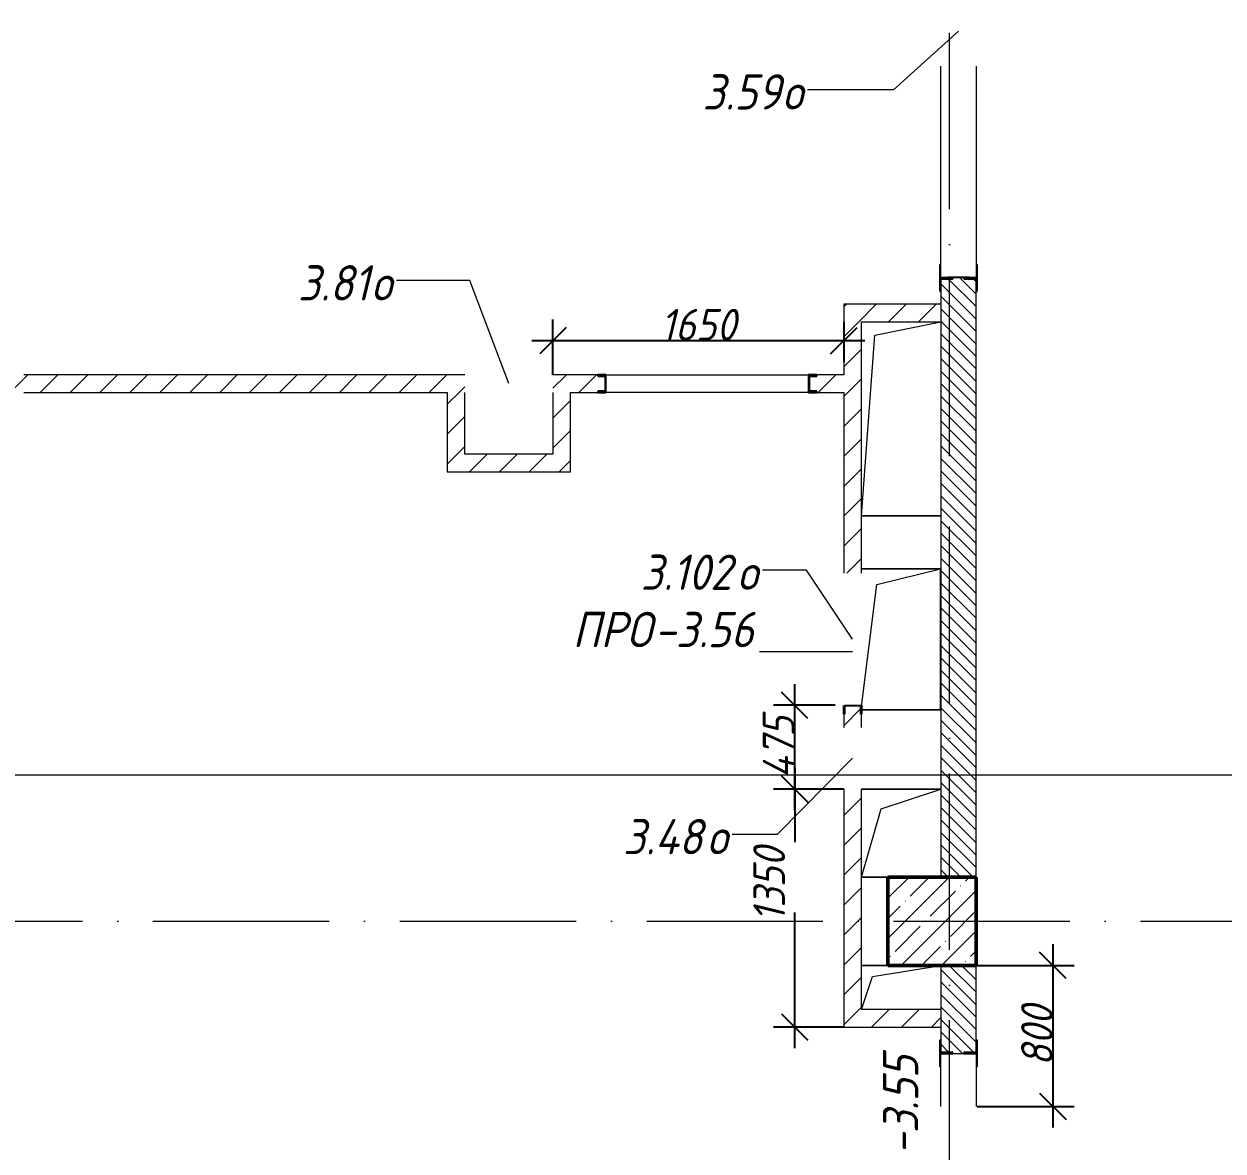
# Model space of a CAD drawing. Header units: millimetres. Extents: x -537608 to 253996, y -217170 to 186033.
# Drawn here: x -178485 to -171684, y 108362 to 114755 of the extents above; entities that cross this region are included whole.
import ezdxf

# ---------------------------------------------------------------- set-up
doc = ezdxf.new("R2010")
doc.units = ezdxf.units.MM
doc.linetypes.add('50_200_ШТРИХ_1Т_ш5_п1_п1_', pattern=[1400, 1000, -200, 0, -200])
for name, color, linetype, lineweight in [('A-____-____-DIMS', 7, 'Continuous', 9), ('A-FLOR-____-OTLN', 7, 'Continuous', 9), ('A-GENM-____-IDEN', 7, 'Continuous', 9), ('A-GENM-____-MCUT', 7, 'Continuous', 25), ('A-GENM-____-OTLN', 7, 'Continuous', 9), ('A-GENM-____-OTLN-1', 7, 'Continuous', 25), ('A-GLAZ-____-IDEN', 7, 'Continuous', 9), ('A-WALL-____-MCUT-3', 7, 'Continuous', 9), ('A-WALL-____-PATT-1', 7, 'Continuous', 9), ('A-WALL-FNSH-MCUT-1', 7, 'Continuous', 9), ('I-WALL-____-OTLN', 7, 'Continuous', 9), ('S-COLS-____-MCUT', 7, 'Continuous', 50), ('S-COLS-____-OTLN', 7, 'Continuous', 9), ('S-GRID-____-OTLN-1', 7, '50_200_ШТРИХ_1Т_ш5_п1_п1_', 9)]:
    doc.layers.add(name, color=color, linetype=linetype, lineweight=lineweight)
doc.layers.add('G-____-____-SYMB-1', color=9, linetype='Continuous', lineweight=9, true_color=0x808080)
doc.styles.add('ISOCPEUR_I_10', font='isocpeui.ttf', dxfattribs={"width": 0.9, "height": 180})
doc.styles.add('ISOCPEUR_I_9', font='isocpeui.ttf', dxfattribs={"width": 0.9, "height": 250})
doc.dimstyles.new('ISO-1_8_0_9К_СРЕДНИЙ_Кладочные_4', dxfattribs={"dimscale": 304.8, "dimtxt": 179.276612, "dimasz": 0.492126, "dimexe": 0.393701, "dimexo": 0, "dimgap": 0, "dimtad": 1, "dimdec": 3, "dimrnd": 0.001, "dimdsep": 46, "dimtxsty": 'ISOCPEUR_I_10', "dimblk1": 'OBLIQUE', "dimblk2": 'OBLIQUE', "dimsah": 1, "dimcen": 0.09, "dimdle": 0.393701, "dimazin": 0, "dimtfac": 1, "dimtdec": 4, "dimtix": 1, "dimtmove": 1, "dimatfit": 3, "dimfxl": 1, "dimtvp": 1, "dimtolj": 1, "dimtzin": 0, "dimarcsym": 2})
doc.dimstyles.new('ISO-1_8_0_9К_СРЕДНИЙ_Кладочные_5', dxfattribs={"dimscale": 304.8, "dimtxt": 179.276612, "dimasz": 0.492126, "dimexe": 0.393701, "dimexo": 0, "dimgap": 0, "dimtad": 1, "dimdec": 3, "dimrnd": 0.001, "dimdsep": 46, "dimtxsty": 'ISOCPEUR_I_10', "dimblk1": 'OBLIQUE', "dimblk2": 'OBLIQUE', "dimsah": 1, "dimcen": 0.09, "dimdle": 0.393701, "dimazin": 0, "dimtfac": 1, "dimtdec": 4, "dimtix": 1, "dimtmove": 2, "dimatfit": 3, "dimfxl": 1, "dimtvp": 1, "dimtolj": 1, "dimtzin": 0, "dimarcsym": 2})
pattern_1 = [(45, (-178684.97, 83184.24), (-84.8528, 84.8528), [])]
pattern_2 = [(135, (-178684.97, 83184.237), (-35.35534, -35.35534), [])]

# ---------------------------------------------------------------- blocks, each defined once
blk = doc.blocks.new('BSC_Колонна _Прямоугольная - 500х500-V44-АР1_План отверстий 3 этажа в осях 1-64_А-ГГ')
at = {"layer": 'S-COLS-____-OTLN'}
h = blk.add_hatch(dxfattribs=at)
h.set_pattern_fill('FP_81', color=256, style=0, pattern_type=2)
h.set_pattern_definition([(45, (-5350, -26481.04), (-114.0493, 114.0493), []), (45, (-5235.95, -26481.04), (-114.0493, 114.0493), [201.613, -40.323, 3.353, -36.97])])
h.paths.add_polyline_path([(-250, -250), (250, -250), (250, 250), (-250, 250)], flags=0)
at = {"layer": 'S-COLS-____-MCUT'}
for p, q in [((250, 250), (-250, 250)), ((-250, 250), (-250, -250)), ((250, -250), (250, 250)), ((-250, -250), (250, -250))]:
    blk.add_line(p, q, dxfattribs=at)
blk = doc.blocks.new('154_Стойка_СКБ_Швеллер - СМ-2180_100-28318692-АР1_План отверстий 3 этажа в осях 1-64_А-ГГ')
at = {"layer": 'A-GENM-____-MCUT'}
for p, q in [((171, 50), (125, 50)), ((125, 50), (125, -50)), ((129.5, 42.4), (171, 42.4)), ((129.5, -42.4), (129.5, 42.4)), ((171, 42.4), (171, 50)), ((125, -50), (171, -50)), ((171, -42.4), (129.5, -42.4)), ((171, -50), (171, -42.4))]:
    blk.add_line(p, q, dxfattribs=at)
blk = doc.blocks.new('154_Стойка_СКБ_Уголок - СМ-2180_200-28268025-АР1_План отверстий 3 этажа в осях 1-64_А-ГГ')
at = {"layer": 'A-GENM-____-MCUT'}
for p, q in [((125, 156), (125, 81)), ((200, 156), (125, 156)), ((131, 81), (131, 150)), ((131, 150), (200, 150)), ((200, 150), (200, 156)), ((125, 81), (131, 81)), ((131, 19), (125, 19)), ((125, 19), (125, -56)), ((131, -50), (131, 19)), ((125, -56), (200, -56)), ((200, -50), (131, -50)), ((200, -56), (200, -50))]:
    blk.add_line(p, q, dxfattribs=at)
blk = doc.blocks.new('Стойка_Влож_Уголок_Опорный - Уголок-28213941-АР1_План отверстий 3 этажа в осях 1-64_А-ГГ')
at = {"layer": 'A-GENM-____-OTLN'}
for p, q in [((-212, -6), (-212, 0)), ((0, 0), (0, -6)), ((-212, -75), (-212, -6)), ((-212, -6), (-206, -6)), ((-6, -6), (0, -6)), ((0, -6), (0, -75)), ((-212, -75), (-206, -75)), ((-6, -75), (0, -75))]:
    blk.add_line(p, q, dxfattribs=at)
blk = doc.blocks.new('154_Стойка_СКБ_Уголок - СМ-2480_200-28346303-АР1_План отверстий 3 этажа в осях 1-64_А-ГГ')
at = {"layer": 'A-GENM-____-MCUT'}
for p, q in [((125, 156), (125, 81)), ((200, 156), (125, 156)), ((131, 81), (131, 150)), ((131, 150), (200, 150)), ((200, 150), (200, 156)), ((125, 81), (131, 81)), ((131, 19), (125, 19)), ((125, 19), (125, -56)), ((131, -50), (131, 19)), ((125, -56), (200, -56)), ((200, -50), (131, -50)), ((200, -56), (200, -50))]:
    blk.add_line(p, q, dxfattribs=at)
blk = doc.blocks.new('Стойка_Влож_Полоса боковая - Полоса-28213942-АР1_План отверстий 3 этажа в осях 1-64_А-ГГ')
at = {"layer": 'A-GENM-____-OTLN'}
for p, q in [((-5, 60), (0, 60)), ((-5, -60), (-5, 60)), ((0, 31), (0, -31)), ((0, -60), (-5, -60))]:
    blk.add_line(p, q, dxfattribs=at)
blk = doc.blocks.new('154_Фахверк_СКБ_Швеллер - Тип_100_3960-V166-АР1_План отверстий 3 этажа в осях 1-64_А-ГГ')
at = {"layer": 'A-GENM-____-MCUT'}
for p, q in [((125, 50), (175, 50)), ((128, 47), (128, -47)), ((175, 47), (128, 47)), ((175, 50), (175, 47)), ((175, -50), (125, -50)), ((128, -47), (175, -47)), ((175, -47), (175, -50))]:
    blk.add_line(p, q, dxfattribs=at)
blk = doc.blocks.new('AR_Отверстие прямоугольное _в плите_ - AR_Отверстие прямоугольное _в плите_-30552862-АР1_План отверстий 3 этажа в осях 1-64_А-ГГ')
at = {"layer": 'A-GENM-____-OTLN'}
for p, q in [((225, 400), (-222.7, 400)), ((-135, 310), (225, 400)), ((225, -400), (225, 400)), ((-222.7, -382), (-135, 310)), ((-222.7, -400), (225, -400))]:
    blk.add_line(p, q, dxfattribs=at)
blk = doc.blocks.new('AR_Отверстие прямоугольное _в плите_ - AR_Отверстие прямоугольное _в плите_-V201-АР1_План отверстий 3 этажа в осях 1-64_А-ГГ')
at = {"layer": 'A-GENM-____-OTLN'}
for p, q in [((-75, 125), (-225, 125)), ((-162.5, 62.5), (225, 125)), ((-225, -125), (-162.5, 62.5))]:
    blk.add_line(p, q, dxfattribs=at)
blk = doc.blocks.new('AR_Отверстие прямоугольное _в плите_ - AR_Отверстие прямоугольное _в плите_-30552917-АР1_План отверстий 3 этажа в осях 1-64_А-ГГ')
at = {"layer": 'A-GENM-____-OTLN'}
for p, q in [((-150, 475), (225, 550)), ((-225, -550), (-150, 475)), ((-225, -550), (225, -550))]:
    blk.add_line(p, q, dxfattribs=at)
blk = doc.blocks.new('AR_Отверстие прямоугольное _в плите_ - AR_Отверстие прямоугольное _в плите_-30459894-АР1_План отверстий 3 этажа в осях 1-64_А-ГГ')
at = {"layer": 'A-GENM-____-OTLN'}
for p, q in [((225, 250), (-225, 250)), ((-112.5, 137.5), (225, 250)), ((-225, -250), (-112.5, 137.5)), ((-225, -250), (-75, -250))]:
    blk.add_line(p, q, dxfattribs=at)
blk = doc.blocks.new('_Oblique')
at = {"color": 0, "linetype": 'ByBlock', "lineweight": -2}
blk.add_line((-0.5, -0.5), (0.5, 0.5), dxfattribs=at)
blk = doc.blocks.new('*D1271')
at = {"layer": 'A-____-____-DIMS', "color": 0, "lineweight": -2, "transparency": 16777216}
for p, q in [((-175485, 112765.3), (-175485, 113079.3)), ((-173835, 113065.4), (-173835, 112839.3)), ((-175605, 112959.3), (-173715, 112959.3))]:
    blk.add_line(p, q, dxfattribs=at)
at = {"layer": 'Defpoints', "color": 0, "transparency": 16777216}
for p in [(-173835, 113065.4), (-173835, 112959.3), (-175485, 112765.3)]:
    blk.add_point(p, dxfattribs=at)
at = {"layer": 'A-____-____-DIMS', "color": 0, "lineweight": -2, "transparency": 16777216, "xscale": 150, "yscale": 150, "zscale": 150, "rotation": 180}
blk.add_blockref('_Oblique', (-175485, 112959.3), dxfattribs=at)
at = {"layer": 'A-____-____-DIMS', "color": 0, "lineweight": -2, "transparency": 16777216, "xscale": 150, "yscale": 150, "zscale": 150}
blk.add_blockref('_Oblique', (-173835, 112959.3), dxfattribs=at)
at = {"layer": 'A-____-____-DIMS', "color": 0, "transparency": 16777216, "insert": (-174660, 113049.3), "char_height": 180, "width": 504.733, "attachment_point": 5, "style": 'ISOCPEUR_I_10'}
blk.add_mtext('\\A1;1650', dxfattribs=at)
blk = doc.blocks.new('*D1272')
at = {"layer": 'A-____-____-DIMS', "color": 0, "lineweight": -2, "transparency": 16777216}
for p, q in [((-174113.4, 110535.3), (-174113.4, 110113.3)), ((-173835, 110415.3), (-174233.4, 110415.3)), ((-174113.4, 108945.3), (-174113.4, 109715.3)), ((-173835, 109065.3), (-174233.4, 109065.3))]:
    blk.add_line(p, q, dxfattribs=at)
at = {"layer": 'Defpoints', "color": 0, "transparency": 16777216}
for p in [(-174113.4, 110415.3), (-173835, 110415.3), (-173835, 109065.3)]:
    blk.add_point(p, dxfattribs=at)
at = {"layer": 'A-____-____-DIMS', "color": 0, "lineweight": -2, "transparency": 16777216, "xscale": 150, "yscale": 150, "zscale": 150}
for p, rotation in [((-174113.4, 110415.3), 90), ((-174113.4, 109065.3), 270)]:
    blk.add_blockref('_Oblique', p, dxfattribs=dict(at, rotation=rotation))
at = {"layer": 'A-____-____-DIMS', "color": 0, "transparency": 16777216, "insert": (-174348.6, 109661.9), "char_height": 180, "width": 504.733, "attachment_point": 1, "rotation": 90, "line_spacing_factor": 1.149209, "style": 'ISOCPEUR_I_10'}
blk.add_mtext('\\A1;1350', dxfattribs=at)
blk = doc.blocks.new('*D1273')
at = {"layer": 'A-____-____-DIMS', "color": 0, "lineweight": -2, "transparency": 16777216}
for p, q in [((-174113.4, 110295.3), (-174113.4, 111010.3)), ((-173885, 110890.3), (-174233.4, 110890.3)), ((-173835, 110415.3), (-174233.4, 110415.3))]:
    blk.add_line(p, q, dxfattribs=at)
at = {"layer": 'Defpoints', "color": 0, "transparency": 16777216}
for p in [(-174113.4, 110890.3), (-173885, 110890.3), (-173835, 110415.3)]:
    blk.add_point(p, dxfattribs=at)
at = {"layer": 'A-____-____-DIMS', "color": 0, "lineweight": -2, "transparency": 16777216, "xscale": 150, "yscale": 150, "zscale": 150}
for p, rotation in [((-174113.4, 110890.3), 90), ((-174113.4, 110415.3), 270)]:
    blk.add_blockref('_Oblique', p, dxfattribs=dict(at, rotation=rotation))
at = {"layer": 'A-____-____-DIMS', "color": 0, "transparency": 16777216, "insert": (-174204.6, 110652.8), "char_height": 180, "width": 426.127, "attachment_point": 5, "rotation": 90, "style": 'ISOCPEUR_I_10'}
blk.add_mtext('\\A1;475', dxfattribs=at)
blk = doc.blocks.new('*D1274')
at = {"layer": 'A-____-____-DIMS', "color": 0, "lineweight": -2, "transparency": 16777216}
for p, q in [((-172649.4, 109535.3), (-172649.4, 108495.3)), ((-173085, 109415.3), (-172529.4, 109415.3)), ((-173079, 108615.3), (-172529.4, 108615.3))]:
    blk.add_line(p, q, dxfattribs=at)
at = {"layer": 'Defpoints', "color": 0, "transparency": 16777216}
for p in [(-173085, 109415.3), (-173079, 108615.3), (-172649.4, 108615.3)]:
    blk.add_point(p, dxfattribs=at)
at = {"layer": 'A-____-____-DIMS', "color": 0, "lineweight": -2, "transparency": 16777216, "xscale": 150, "yscale": 150, "zscale": 150}
for p, rotation in [((-172649.4, 109415.3), 90), ((-172649.4, 108615.3), 270)]:
    blk.add_blockref('_Oblique', p, dxfattribs=dict(at, rotation=rotation))
at = {"layer": 'A-____-____-DIMS', "color": 0, "transparency": 16777216, "insert": (-172739.4, 109015.3), "char_height": 180, "width": 409.578, "attachment_point": 5, "rotation": 90, "style": 'ISOCPEUR_I_10'}
blk.add_mtext('\\A1;800', dxfattribs=at)

msp = doc.modelspace()

# ---------------------------------------------------------------- hatches: boundary and pattern name
at = {"layer": 'A-WALL-____-PATT-1'}
h = msp.add_hatch(dxfattribs=at)
h.set_pattern_fill('FP_6', color=256, style=0, pattern_type=2)
h.set_pattern_definition(pattern_2)
h.paths.add_polyline_path([(-173084.9702, 109915.2788), (-173084.9702, 113309.2788), (-173153.9702, 113309.2788), (-173153.9702, 113315.2788), (-173215.9702, 113315.2788), (-173215.9702, 113309.2788), (-173284.9702, 113309.2788), (-173284.9702, 109915.2788)], flags=0)
h.paths.add_polyline_path([(-173153.9702, 115015.2788), (-173153.9702, 115021.2788), (-173084.9702, 115021.2788), (-173084.9702, 115415.2788), (-173284.9702, 115415.2788), (-173284.9702, 115021.2788), (-173215.9702, 115021.2788), (-173215.9702, 115015.2788)], flags=0)
h = msp.add_hatch(dxfattribs=at)
h.set_pattern_fill('FP_4', color=256, style=0, pattern_type=2)
h.set_pattern_definition(pattern_1)
h.paths.add_polyline_path([(-173284.9702, 113065.2788), (-173284.9702, 113165.2788), (-173834.9702, 113165.2788), (-173834.9702, 113065.2788), (-173396.2542, 113065.2788)], flags=0)
h = msp.add_hatch(dxfattribs=at)
h.set_pattern_fill('FP_4', color=256, style=0, pattern_type=2)
h.set_pattern_definition(pattern_1)
h.paths.add_polyline_path([(-173834.9702, 109165.2788), (-173734.9702, 109165.2788), (-173734.9702, 110415.2788), (-173834.9702, 110415.2788)], flags=0)
h.paths.add_polyline_path([(-173831.9702, 110765.2788), (-173734.9702, 110765.2788), (-173734.9702, 110840.2788), (-173737.9702, 110840.2788), (-173737.9702, 110887.2788), (-173831.9702, 110887.2788), (-173832.0716, 110840.2788), (-173834.9702, 110840.2788), (-173834.9702, 110765.2788)], flags=0)
h.paths.add_polyline_path([(-173734.9702, 111640.2788), (-173734.9702, 113065.2788), (-173834.9702, 113065.2788), (-173834.9702, 111640.2788)], flags=0)
h = msp.add_hatch(dxfattribs=at)
h.set_pattern_fill('FP_4', color=256, style=0, pattern_type=2)
h.set_pattern_definition(pattern_1)
h.paths.add_polyline_path([(-173834.9702, 112665.2788), (-173834.9702, 112765.2788), (-173988.9702, 112765.2788), (-173988.9702, 112757.6788), (-174030.4702, 112757.6788), (-174030.4702, 112672.8788), (-173988.9702, 112672.8788), (-173988.9702, 112665.2788), (-173975.7597, 112665.2788)], flags=0)
h.paths.add_polyline_path([(-175230.9702, 112665.2788), (-175230.9702, 112672.8788), (-175189.4702, 112672.8788), (-175189.4702, 112757.6788), (-175230.9702, 112757.6788), (-175230.9702, 112765.2788), (-175484.9702, 112765.2788), (-175484.9702, 112665.2788), (-175384.9702, 112665.2788)], flags=0)
h.paths.add_polyline_path([(-175984.9702, 112665.2788), (-175984.9702, 112765.2788), (-178484.9702, 112765.2788), (-178484.9702, 112665.2788), (-176084.9702, 112665.2788)], flags=0)
h.paths.add_polyline_path([(-178534.9702, 112665.2788), (-178534.9702, 112668.2788), (-178487.9702, 112668.2788), (-178487.9702, 112762.2788), (-178534.9702, 112762.2788), (-178534.9702, 112765.2788), (-180884.9702, 112765.2788), (-180884.9702, 112665.2788), (-178698.6471, 112665.2788)], flags=0)
h = msp.add_hatch(dxfattribs=at)
h.set_pattern_fill('FP_4', color=256, style=0, pattern_type=2)
h.set_pattern_definition(pattern_1)
h.paths.add_polyline_path([(-175984.9702, 112215.2788), (-175984.9702, 112665.2788), (-176084.9702, 112665.2788), (-176084.9702, 112215.2788)], flags=0)
h = msp.add_hatch(dxfattribs=at)
h.set_pattern_fill('FP_4', color=256, style=0, pattern_type=2)
h.set_pattern_definition(pattern_1)
h.paths.add_polyline_path([(-175384.9702, 112215.2788), (-175384.9702, 112665.2788), (-175484.9702, 112665.2788), (-175484.9702, 112215.2788)], flags=0)
h = msp.add_hatch(dxfattribs=at)
h.set_pattern_fill('FP_4', color=256, style=0, pattern_type=2)
h.set_pattern_definition(pattern_1)
h.paths.add_polyline_path([(-175484.9702, 112215.2788), (-175484.9702, 112315.2788), (-175984.9702, 112315.2788), (-175984.9702, 112215.2788)], flags=0)
h = msp.add_hatch(dxfattribs=at)
h.set_pattern_fill('FP_6', color=256, style=0, pattern_type=2)
h.set_pattern_definition(pattern_2)
h.paths.add_polyline_path([(-173284.9702, 106915.2788), (-173084.9702, 106915.2788), (-173084.9702, 107759.2788), (-173153.9702, 107759.2788), (-173153.9702, 107765.2788), (-173215.9702, 107765.2788), (-173215.9702, 107759.2788), (-173284.9702, 107759.2788), (-173284.9702, 107065.2788)], flags=0)
h.paths.add_polyline_path([(-173153.9702, 108915.2788), (-173153.9702, 108921.2788), (-173084.9702, 108921.2788), (-173084.9702, 109415.2788), (-173284.9702, 109415.2788), (-173284.9702, 108921.2788), (-173215.9702, 108921.2788), (-173215.9702, 108915.2788)], flags=0)
h = msp.add_hatch(dxfattribs=at)
h.set_pattern_fill('FP_4', color=256, style=0, pattern_type=2)
h.set_pattern_definition(pattern_1)
h.paths.add_polyline_path([(-173284.9702, 109065.2788), (-173284.9702, 109165.2788), (-173834.9702, 109165.2788), (-173834.9702, 109065.2788), (-173396.2542, 109065.2788)], flags=0)

# ---------------------------------------------------------------- linework, layer by layer
at = {"layer": 'A-FLOR-____-OTLN'}
for p, q in [((-173284.9702, 111965.2788), (-173734.9702, 111965.2788)), ((-173734.9702, 111665.2788), (-173287.2476, 111665.2788)), ((-173287.2476, 111665.2788), (-173287.2476, 110865.2788)), ((-173287.2476, 110865.2788), (-173734.9702, 110865.2788)), ((-173734.9702, 110415.2788), (-173284.9702, 110415.2788)), ((-173584.9702, 109915.2788), (-173734.9702, 109915.2788)), ((-173734.9702, 109415.2788), (-173584.9702, 109415.2788))]:
    msp.add_line(p, q, dxfattribs=at)
at = {"layer": 'A-GENM-____-IDEN'}
msp.add_line((-173784.9702, 111193.0596), (-174313.9916, 111193.0596), dxfattribs=at)
at = {"layer": 'A-GLAZ-____-IDEN'}
for p, q in [((-173184.9702, 114715.2788), (-173553.0932, 114382.353)), ((-173553.0932, 114382.353), (-174040.3311, 114382.353)), ((-175956.2092, 113299.2319), (-176371.7165, 113299.2319)), ((-175734.9702, 112715.2788), (-175956.2092, 113299.2319)), ((-174046.3496, 111657.6894), (-174295.9891, 111657.6894)), ((-173784.9702, 111265.2788), (-174046.3496, 111657.6894)), ((-173784.9702, 110590.2788), (-174213.3797, 110157.8748)), ((-174213.3797, 110157.8748), (-174467.9648, 110157.8748))]:
    msp.add_line(p, q, dxfattribs=at)
at = {"layer": 'A-WALL-____-MCUT-3'}
for p, q in [((-173284.9702, 113240.2788), (-173284.9702, 109915.2788)), ((-173084.9702, 109915.2788), (-173084.9702, 113240.2788)), ((-173284.9702, 109415.2788), (-173284.9702, 108990.2788)), ((-173084.9702, 108990.2788), (-173084.9702, 109415.2788)), ((-173215.9702, 108915.2788), (-173153.9702, 108915.2788))]:
    msp.add_line(p, q, dxfattribs=at)
at = {"layer": 'A-WALL-FNSH-MCUT-1'}
for p, q in [((-173834.9702, 113165.2788), (-173834.9702, 112765.2788)), ((-173284.9702, 113165.2788), (-173834.9702, 113165.2788)), ((-173734.9702, 111640.2788), (-173734.9702, 113065.2788)), ((-173734.9702, 113065.2788), (-173284.9702, 113065.2788)), ((-175984.9702, 112765.2788), (-178484.9702, 112765.2788)), ((-175230.9702, 112765.2788), (-175484.9702, 112765.2788)), ((-173834.9702, 112765.2788), (-173988.9702, 112765.2788)), ((-178484.9702, 112665.2788), (-176084.9702, 112665.2788)), ((-176084.9702, 112665.2788), (-176084.9702, 112215.2788)), ((-175984.9702, 112315.2788), (-175984.9702, 112665.2788)), ((-175484.9702, 112665.2788), (-175484.9702, 112315.2788)), ((-175384.9702, 112665.2788), (-175230.9702, 112665.2788)), ((-175384.9702, 112215.2788), (-175384.9702, 112665.2788)), ((-173988.9702, 112665.2788), (-173834.9702, 112665.2788)), ((-173834.9702, 112665.2788), (-173834.9702, 111640.2788)), ((-175484.9702, 112315.2788), (-175984.9702, 112315.2788)), ((-176084.9702, 112215.2788), (-175384.9702, 112215.2788)), ((-173834.9702, 110840.2788), (-173834.9702, 110765.2788)), ((-173734.9702, 110765.2788), (-173734.9702, 110840.2788)), ((-173834.9702, 110415.2788), (-173834.9702, 109065.2788)), ((-173734.9702, 109165.2788), (-173734.9702, 110415.2788)), ((-173284.9702, 109165.2788), (-173734.9702, 109165.2788)), ((-173834.9702, 109065.2788), (-173284.9702, 109065.2788))]:
    msp.add_line(p, q, dxfattribs=at)
at = {"layer": 'G-____-____-SYMB-1'}
msp.add_line((-183784.8821, 110495.2788), (-74535.8978, 110495.2788), dxfattribs=at)
at = {"layer": 'I-WALL-____-OTLN'}
for p, q in [((-173284.9702, 113315.2788), (-173284.9702, 114515.2788)), ((-173084.9702, 114515.2788), (-173084.9702, 113315.2788)), ((-175184.9702, 112765.2788), (-174034.9702, 112765.2788)), ((-174034.9702, 112665.2788), (-175184.9702, 112665.2788)), ((-173284.9702, 108615.2788), (-173284.9702, 108915.2788)), ((-173084.9702, 108915.2788), (-173084.9702, 108615.2788))]:
    msp.add_line(p, q, dxfattribs=at)
at = {"layer": 'S-GRID-____-OTLN-1'}
for p, q in [((-173234.9702, 78701.6305), (-173234.9702, 133065.1964)), ((-183353.7404, 109665.2788), (-151977.231, 109665.2788))]:
    msp.add_line(p, q, dxfattribs=at)

# ---------------------------------------------------------------- block references
at = {"layer": 'A-GENM-____-OTLN'}
for name, p, rotation in [('Стойка_Влож_Уголок_Опорный - Уголок-28213941-АР1_План отверстий 3 этажа в осях 1-64_А-ГГ', (-173290.9702, 113315.2788), 180), ('Стойка_Влож_Полоса боковая - Полоса-28213942-АР1_План отверстий 3 этажа в осях 1-64_А-ГГ', (-173184.9702, 113315.2788), 269.9999999999999)]:
    msp.add_blockref(name, p, dxfattribs=dict(at, rotation=rotation))
for name, p in [('AR_Отверстие прямоугольное _в плите_ - AR_Отверстие прямоугольное _в плите_-30552917-АР1_План отверстий 3 этажа в осях 1-64_А-ГГ', (-173509.9702, 112515.2788)), ('AR_Отверстие прямоугольное _в плите_ - AR_Отверстие прямоугольное _в плите_-30552862-АР1_План отверстий 3 этажа в осях 1-64_А-ГГ', (-173512.2476, 111265.2788)), ('AR_Отверстие прямоугольное _в плите_ - AR_Отверстие прямоугольное _в плите_-30459894-АР1_План отверстий 3 этажа в осях 1-64_А-ГГ', (-173509.9702, 110165.2788)), ('AR_Отверстие прямоугольное _в плите_ - AR_Отверстие прямоугольное _в плите_-V201-АР1_План отверстий 3 этажа в осях 1-64_А-ГГ', (-173509.9702, 109290.2788)), ('Стойка_Влож_Уголок_Опорный - Уголок-28213941-АР1_План отверстий 3 этажа в осях 1-64_А-ГГ', (-173078.9702, 108915.2788))]:
    msp.add_blockref(name, p, dxfattribs=at)
at = {"layer": 'A-GENM-____-OTLN-1'}
for name, p, rotation in [('154_Стойка_СКБ_Уголок - СМ-2480_200-28346303-АР1_План отверстий 3 этажа в осях 1-64_А-ГГ', (-173234.9702, 113440.2788), 269.9999999999999), ('154_Стойка_СКБ_Швеллер - СМ-2180_100-28318692-АР1_План отверстий 3 этажа в осях 1-64_А-ГГ', (-175059.9702, 112715.2788), 180), ('154_Фахверк_СКБ_Швеллер - Тип_100_3960-V166-АР1_План отверстий 3 этажа в осях 1-64_А-ГГ', (-173784.9702, 111015.2788), 269.9999999999999), ('154_Стойка_СКБ_Уголок - СМ-2180_200-28268025-АР1_План отверстий 3 этажа в осях 1-64_А-ГГ', (-173134.9702, 108790.2788), 89.99999999999991)]:
    msp.add_blockref(name, p, dxfattribs=dict(at, rotation=rotation))
msp.add_blockref('154_Стойка_СКБ_Швеллер - СМ-2180_100-28318692-АР1_План отверстий 3 этажа в осях 1-64_А-ГГ', (-174159.9702, 112715.2788), dxfattribs=at)
at = {"layer": 'S-COLS-____-OTLN'}
msp.add_blockref('BSC_Колонна _Прямоугольная - 500х500-V44-АР1_План отверстий 3 этажа в осях 1-64_А-ГГ', (-173334.9702, 109665.2788), dxfattribs=at)

# ---------------------------------------------------------------- texts
at = {"layer": 'A-GENM-____-IDEN', "char_height": 200, "attachment_point": 1, "style": 'ISOCPEUR_I_9'}
for s, insert, width in [('ПРО', (-175373.8458, 111420.1757), 562.784625), ('-3.56', (-174909.5021, 111420.1757), 707.088375)]:
    msp.add_mtext(s, dxfattribs=dict(at, insert=insert, width=width))
at = {"layer": 'A-GENM-____-IDEN', "insert": (-173612.9422, 108341.4776), "char_height": 200, "width": 707.088375, "attachment_point": 1, "rotation": 90, "style": 'ISOCPEUR_I_9'}
msp.add_mtext('-3.55', dxfattribs=at)
at = {"layer": 'A-GLAZ-____-IDEN', "char_height": 200, "attachment_point": 1, "style": 'ISOCPEUR_I_9'}
for s, insert, width in [('3.59', (-174635.7857, 114469.9676), 548.35425), ('\\fISOCPEUR|b0|i1|c204|p34|;\\W.9;о', (-174183.3482, 114469.9676), 158.734125), ('3.81', (-176931.1681, 113386.8465), 505.063125), ('\\fISOCPEUR|b0|i1|c204|p34|;\\W.9;о', (-176514.4493, 113386.8465), 158.734125), ('3.102', (-174986.8448, 111745.304), 663.79725), ('\\fISOCPEUR|b0|i1|c204|p34|;\\W.9;о', (-174439.1573, 111745.304), 158.734125), ('3.48', (-175086.8152, 110245.4894), 577.215), ('\\fISOCPEUR|b0|i1|c204|p34|;\\W.9;о', (-174610.5652, 110245.4894), 158.734125)]:
    msp.add_mtext(s, dxfattribs=dict(at, insert=insert, width=width))

# ---------------------------------------------------------------- dimensions: what is measured, and where the dimension line sits
at = {"layer": 'A-____-____-DIMS'}
dim = msp.add_linear_dim(base=(-173834.9702, 112959.3263), p1=(-175484.9702, 112765.2788), p2=(-173834.9702, 113065.3923), dimstyle='ISO-1_8_0_9К_СРЕДНИЙ_Кладочные_4', override={"dimpost": '<>', "dimfxl": 1677.071286}, dxfattribs=at)
dim.commit()
dim.dimension.update_dxf_attribs({"geometry": '*D1271', "text_midpoint": (-174659.9702, 113049.3263)})
for base, p1, p2, override, picture, middle in [((-174113.4227, 110890.2788), (-173834.9702, 110415.2788), (-173884.9702, 110890.2788), {"dimpost": '<>', "dimfxl": 477.624329}, '*D1273', (-174204.5818, 110652.7788)), ((-172649.4077, 108615.2788), (-173084.9702, 109415.2788), (-173078.9702, 108615.2788), {"dimpost": '<>', "dimfxl": 800.0225}, '*D1274', (-172739.4077, 109015.2788))]:
    dim = msp.add_linear_dim(base=base, p1=p1, p2=p2, angle=90, dimstyle='ISO-1_8_0_9К_СРЕДНИЙ_Кладочные_4', override=override, dxfattribs=at)
    dim.commit()
    dim.dimension.update_dxf_attribs({"geometry": picture, "text_midpoint": middle})
dim = msp.add_linear_dim(base=(-174113.4227, 110415.2788), p1=(-173834.9702, 109065.2788), p2=(-173834.9702, 110415.2788), angle=90, dimstyle='ISO-1_8_0_9К_СРЕДНИЙ_Кладочные_5', override={"dimpost": '<>', "dimfxl": 1350}, dxfattribs=at)
dim.commit()
dim.dimension.update_dxf_attribs({"geometry": '*D1272', "text_midpoint": (-174228.5847, 109914.304), "dimtype": 160, "text_rotation": 90})

doc.saveas('drawing.dxf')
